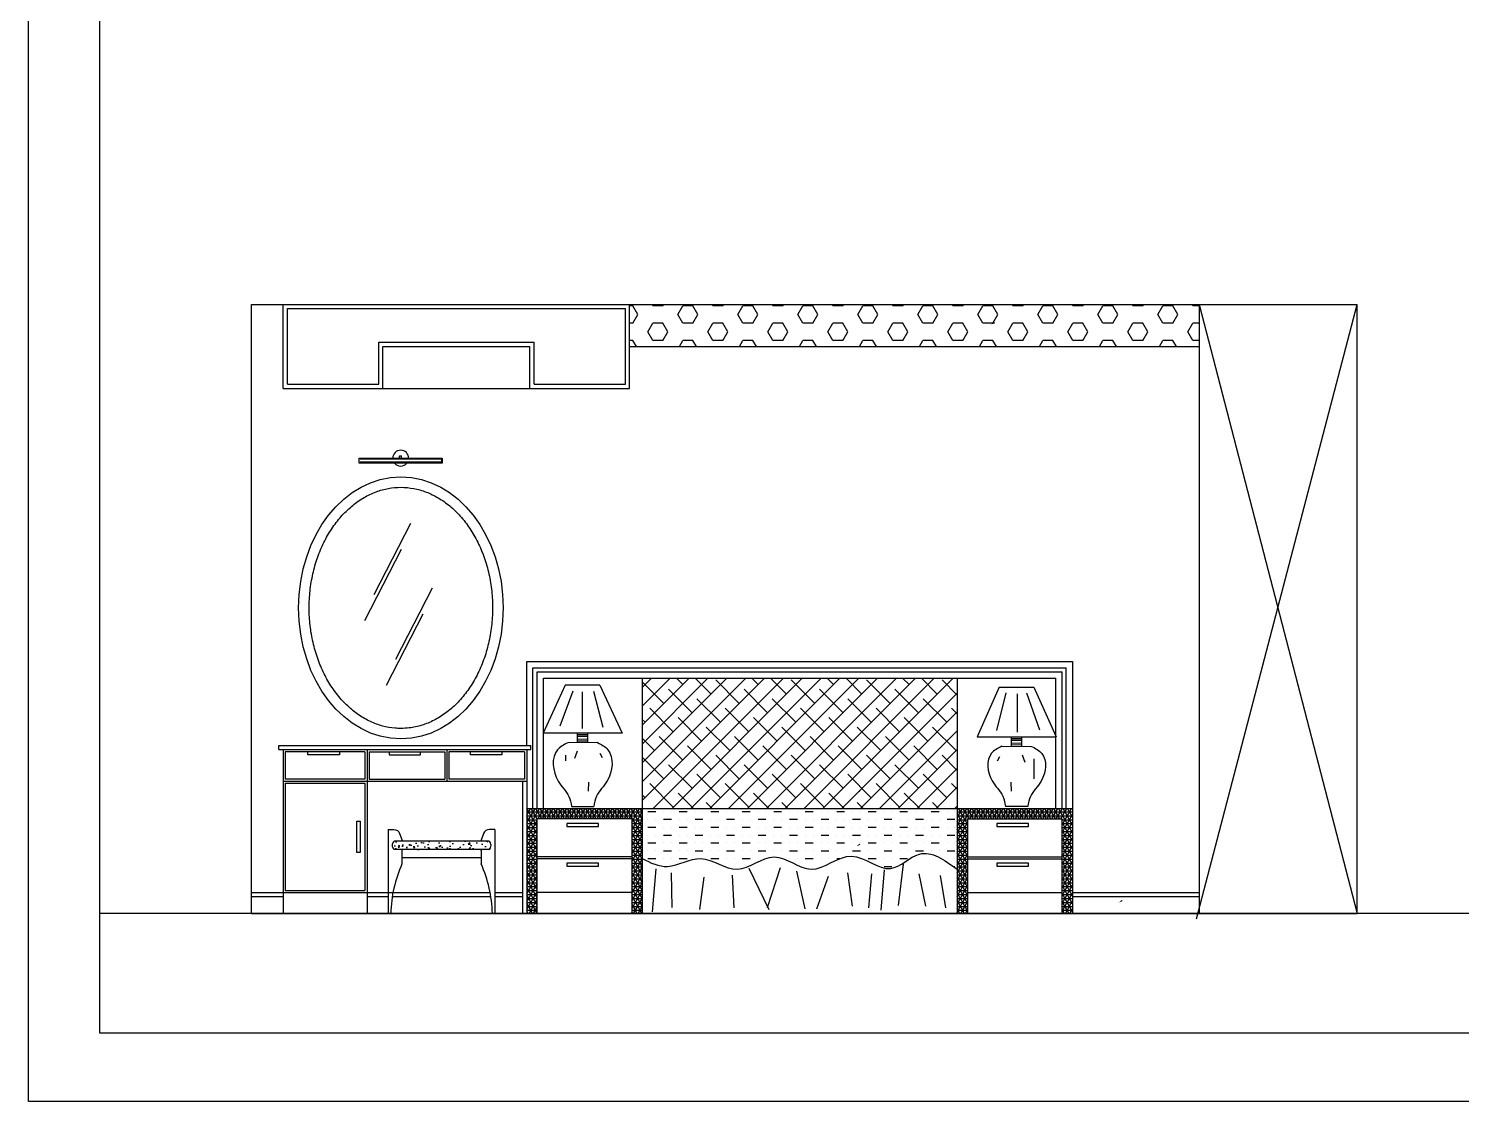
# Model space of a CAD drawing. Header units: inches. Extents: x 8.9 to 51.4, y 11.8 to 36.6.
# Drawn here: x 8.92 to 15.74, y 11.83 to 16.94 of the extents above; entities that cross this region are included whole.
import ezdxf

# ---------------------------------------------------------------- set-up
doc = ezdxf.new("R2010")
doc.units = ezdxf.units.IN
doc.header["$MEASUREMENT"] = 0
for name, color, linetype in [('02', 2, 'Continuous'), ('1', 1, 'Continuous'), ('4', 4, 'Continuous'), ('8', 8, 'Continuous'), ('kadrbm', 4, 'Continuous')]:
    doc.layers.add(name, color=color, linetype=linetype)

# ---------------------------------------------------------------- blocks, each defined once
blk = doc.blocks.new('kadrbm')
at = {"layer": 'kadrbm', "color": 4}
blk.add_lwpolyline([(0, 0), (0, 24.7972), (21, 24.7972), (21, 0), (0, 0)], close=True, dxfattribs=at)
blk.add_lwpolyline([(20.6631, 0.3257), (20.6631, 24.4603), (0.3369, 24.4603), (0.3369, 0.3257), (20.6631, 0.3257)], dxfattribs=at)

msp = doc.modelspace()

# ---------------------------------------------------------------- hatches: boundary and pattern name
at = {"layer": '1'}
h = msp.add_hatch(dxfattribs=at)
h.set_pattern_fill('AR-CONC', color=256, scale=0.01, style=0)
h.set_pattern_definition([(50, (29.653947, 35.65761), (0.07172602, -0.00627521), [0.0075, -0.0825]), (355, (29.65395, 35.65761), (-0.01387513, 0.07521921), [0.006, -0.066]), (100.4514, (29.659924, 35.657086), (0.05785094, 0.06894395), [0.00637402, -0.07011421]), (46.1842, (29.65395, 35.67761), (0.1067241, -0.0165519), [0.01125, -0.12375]), (96.6356, (29.66284, 35.67623), (0.09346627, 0.0974118), [0.00956103, -0.1051713]), (351.1842, (29.65395, 35.67761), (0.0934662, 0.09741186), [0.009, -0.099]), (21, (29.663947, 35.67261), (0.0596907, -0.04026189), [0.0075, -0.0825]), (326, (29.66395, 35.67261), (0.02433153, 0.072515), [0.006, -0.066]), (71.4514, (29.66892, 35.669254), (0.08402226, 0.03225305), [0.00637402, -0.07011421]), (37.5, (29.653947, 35.65761), (0.001215986, 0.033289385), [0, -0.0652, 0, -0.067, 0, -0.06625]), (7.5, (29.653947, 35.65761), (0.026306954, 0.03944117), [0, -0.0382, 0, -0.0637, 0, -0.02525]), (327.5, (29.631647, 35.65761), (0.053382244, -0.002255487), [0, -0.025, 0, -0.078, 0, -0.1035]), (317.5, (29.621647, 35.65761), (0.05831862, 0.0100105), [0, -0.0325, 0, -0.0518, 0, -0.0735])])
h.paths.add_polyline_path([(11.1094, 13.0289, 0.548605), (11.1094, 13.0689), (10.6594, 13.0689, 0.530891), (10.6594, 13.0289)])
at = {"layer": '8'}
h = msp.add_hatch(dxfattribs=at)
h.set_pattern_fill('ANSI38', color=256, scale=0.02, style=0)
h.set_pattern_definition([(45, (-6.10704, 15.43054), (-0.04490128, 0.04490128), []), (135, (-6.10704, 15.43054), (-0.13470384, 0.04490128), [0.15875, -0.09525])])
h.paths.add_polyline_path([(11.84, 13.8445), (11.84, 13.2245), (13.34, 13.2245), (13.34, 13.8445)])
h = msp.add_hatch(dxfattribs=at)
h.set_pattern_fill('NET3', color=256, scale=0.15, style=0)
h.set_pattern_definition([(0, (51.190157, -22.472902), (0, 0.01875), []), (60, (51.190157, -22.472902), (-0.016237976, 0.009375), []), (120, (51.190157, -22.472902), (-0.016237976, -0.009375), [])])
h.paths.add_polyline_path([(11.79, 13.1745), (11.79, 12.7245), (11.84, 12.7245), (11.84, 13.2245), (11.29, 13.2245), (11.29, 12.7245), (11.34, 12.7245), (11.34, 13.1745)])
h.paths.add_polyline_path([(13.84, 13.1745), (13.84, 12.7245), (13.89, 12.7245), (13.89, 13.2245), (13.34, 13.2245), (13.34, 12.7245), (13.39, 12.7245), (13.39, 13.1745)])

# ---------------------------------------------------------------- linework, layer by layer
at = {"layer": '02'}
for p, q in [((11.7962, 15.6176), (11.78, 15.6176)), ((11.82, 15.5763), (11.7962, 15.6176)), ((11.7962, 15.5351), (11.82, 15.5763)), ((11.8914, 15.6176), (11.8874, 15.6245)), ((11.939, 15.6176), (11.8914, 15.6176)), ((11.939, 15.6176), (11.943, 15.6245)), ((12.0105, 15.5763), (12.0343, 15.6176)), ((12.0343, 15.5351), (12.0105, 15.5763)), ((12.0819, 15.6176), (12.0343, 15.6176)), ((12.1057, 15.5763), (12.0819, 15.6176)), ((12.0819, 15.5351), (12.1057, 15.5763)), ((12.1772, 15.6176), (12.1731, 15.6245)), ((12.2248, 15.6176), (12.1772, 15.6176)), ((12.2248, 15.6176), (12.2288, 15.6245)), ((12.2962, 15.5763), (12.32, 15.6176)), ((12.32, 15.5351), (12.2962, 15.5763)), ((12.3677, 15.6176), (12.32, 15.6176)), ((12.3915, 15.5763), (12.3677, 15.6176)), ((12.3677, 15.5351), (12.3915, 15.5763)), ((12.4629, 15.6176), (12.4589, 15.6245)), ((12.5105, 15.6176), (12.4629, 15.6176)), ((12.5105, 15.6176), (12.5145, 15.6245)), ((12.582, 15.5763), (12.6058, 15.6176)), ((12.6058, 15.5351), (12.582, 15.5763)), ((12.6534, 15.6176), (12.6058, 15.6176)), ((12.6772, 15.5763), (12.6534, 15.6176)), ((12.6534, 15.5351), (12.6772, 15.5763)), ((12.7487, 15.6176), (12.7446, 15.6245)), ((12.7963, 15.6176), (12.7487, 15.6176)), ((12.7963, 15.6176), (12.8003, 15.6245)), ((12.8677, 15.5763), (12.8915, 15.6176)), ((12.8915, 15.5351), (12.8677, 15.5763)), ((12.9392, 15.6176), (12.8915, 15.6176)), ((12.963, 15.5763), (12.9392, 15.6176)), ((12.9392, 15.5351), (12.963, 15.5763)), ((13.0344, 15.6176), (13.0304, 15.6245)), ((13.082, 15.6176), (13.0344, 15.6176)), ((13.082, 15.6176), (13.086, 15.6245)), ((13.1535, 15.5763), (13.1773, 15.6176)), ((13.1773, 15.5351), (13.1535, 15.5763)), ((13.2249, 15.6176), (13.1773, 15.6176)), ((13.2487, 15.5763), (13.2249, 15.6176)), ((13.2249, 15.5351), (13.2487, 15.5763)), ((13.3202, 15.6176), (13.3161, 15.6245)), ((13.3678, 15.6176), (13.3202, 15.6176)), ((13.3678, 15.6176), (13.3718, 15.6245)), ((13.4392, 15.5763), (13.463, 15.6176)), ((13.463, 15.5351), (13.4392, 15.5763)), ((13.5107, 15.6176), (13.463, 15.6176)), ((13.5345, 15.5763), (13.5107, 15.6176)), ((13.5107, 15.5351), (13.5345, 15.5763)), ((13.6059, 15.6176), (13.6019, 15.6245)), ((13.6535, 15.6176), (13.6059, 15.6176)), ((13.6535, 15.6176), (13.6575, 15.6245)), ((13.725, 15.5763), (13.7488, 15.6176)), ((13.7488, 15.5351), (13.725, 15.5763)), ((13.7964, 15.6176), (13.7488, 15.6176)), ((13.8202, 15.5763), (13.7964, 15.6176)), ((13.7964, 15.5351), (13.8202, 15.5763)), ((13.8917, 15.6176), (13.8876, 15.6245)), ((13.9393, 15.6176), (13.8917, 15.6176)), ((13.9393, 15.6176), (13.9433, 15.6245)), ((14.0107, 15.5763), (14.0345, 15.6176)), ((14.0345, 15.5351), (14.0107, 15.5763)), ((14.0822, 15.6176), (14.0345, 15.6176)), ((14.106, 15.5763), (14.0822, 15.6176)), ((14.0822, 15.5351), (14.106, 15.5763)), ((14.1774, 15.6176), (14.1734, 15.6245)), ((14.225, 15.6176), (14.1774, 15.6176)), ((14.225, 15.6176), (14.229, 15.6245)), ((14.2965, 15.5763), (14.3203, 15.6176)), ((14.3203, 15.5351), (14.2965, 15.5763)), ((14.3679, 15.6176), (14.3203, 15.6176)), ((14.3917, 15.5763), (14.3679, 15.6176)), ((14.3679, 15.5351), (14.3917, 15.5763)), ((14.4632, 15.6176), (14.4591, 15.6245)), ((14.495, 15.6176), (14.4632, 15.6176)), ((11.7962, 15.5351), (11.78, 15.5351)), ((11.8676, 15.4938), (11.8914, 15.5351)), ((11.8914, 15.4526), (11.8676, 15.4938)), ((11.939, 15.5351), (11.8914, 15.5351)), ((11.9628, 15.4938), (11.939, 15.5351)), ((11.939, 15.4526), (11.9628, 15.4938)), ((12.0819, 15.5351), (12.0343, 15.5351)), ((12.1533, 15.4938), (12.1772, 15.5351)), ((12.1772, 15.4526), (12.1533, 15.4938)), ((12.2248, 15.5351), (12.1772, 15.5351)), ((12.2486, 15.4938), (12.2248, 15.5351)), ((12.2248, 15.4526), (12.2486, 15.4938)), ((12.3677, 15.5351), (12.32, 15.5351)), ((12.4391, 15.4938), (12.4629, 15.5351)), ((12.4629, 15.4526), (12.4391, 15.4938)), ((12.5105, 15.5351), (12.4629, 15.5351)), ((12.5343, 15.4938), (12.5105, 15.5351)), ((12.5105, 15.4526), (12.5343, 15.4938)), ((12.6534, 15.5351), (12.6058, 15.5351)), ((12.7248, 15.4938), (12.7487, 15.5351)), ((12.7487, 15.4526), (12.7248, 15.4938)), ((12.7963, 15.5351), (12.7487, 15.5351)), ((12.8201, 15.4938), (12.7963, 15.5351)), ((12.7963, 15.4526), (12.8201, 15.4938)), ((12.9392, 15.5351), (12.8915, 15.5351)), ((13.0106, 15.4938), (13.0344, 15.5351)), ((13.0344, 15.4526), (13.0106, 15.4938)), ((13.082, 15.5351), (13.0344, 15.5351)), ((13.1058, 15.4938), (13.082, 15.5351)), ((13.082, 15.4526), (13.1058, 15.4938)), ((13.2249, 15.5351), (13.1773, 15.5351)), ((13.2963, 15.4938), (13.3202, 15.5351)), ((13.3202, 15.4526), (13.2963, 15.4938)), ((13.3678, 15.5351), (13.3202, 15.5351)), ((13.3916, 15.4938), (13.3678, 15.5351)), ((13.3678, 15.4526), (13.3916, 15.4938)), ((13.5107, 15.5351), (13.463, 15.5351)), ((13.5821, 15.4938), (13.6059, 15.5351)), ((13.6059, 15.4526), (13.5821, 15.4938)), ((13.6535, 15.5351), (13.6059, 15.5351)), ((13.6773, 15.4938), (13.6535, 15.5351)), ((13.6535, 15.4526), (13.6773, 15.4938)), ((13.7964, 15.5351), (13.7488, 15.5351)), ((13.8678, 15.4938), (13.8917, 15.5351)), ((13.8917, 15.4526), (13.8678, 15.4938)), ((13.9393, 15.5351), (13.8917, 15.5351)), ((13.9631, 15.4938), (13.9393, 15.5351)), ((13.9393, 15.4526), (13.9631, 15.4938)), ((14.0822, 15.5351), (14.0345, 15.5351)), ((14.1536, 15.4938), (14.1774, 15.5351)), ((14.1774, 15.4526), (14.1536, 15.4938)), ((14.225, 15.5351), (14.1774, 15.5351)), ((14.2488, 15.4938), (14.225, 15.5351)), ((14.225, 15.4526), (14.2488, 15.4938)), ((14.3679, 15.5351), (14.3203, 15.5351)), ((14.4393, 15.4938), (14.4632, 15.5351)), ((14.4632, 15.4526), (14.4393, 15.4938)), ((14.495, 15.5351), (14.4632, 15.5351)), ((11.7962, 15.4526), (11.78, 15.4526)), ((11.8124, 15.4245), (11.7962, 15.4526)), ((11.939, 15.4526), (11.8914, 15.4526)), ((12.0181, 15.4245), (12.0343, 15.4526)), ((12.0819, 15.4526), (12.0343, 15.4526)), ((12.0981, 15.4245), (12.0819, 15.4526)), ((12.2248, 15.4526), (12.1772, 15.4526)), ((12.3038, 15.4245), (12.32, 15.4526)), ((12.3677, 15.4526), (12.32, 15.4526)), ((12.3839, 15.4245), (12.3677, 15.4526)), ((12.5105, 15.4526), (12.4629, 15.4526)), ((12.5896, 15.4245), (12.6058, 15.4526)), ((12.6534, 15.4526), (12.6058, 15.4526)), ((12.6696, 15.4245), (12.6534, 15.4526)), ((12.7963, 15.4526), (12.7487, 15.4526)), ((12.8753, 15.4245), (12.8915, 15.4526)), ((12.9392, 15.4526), (12.8915, 15.4526)), ((12.9554, 15.4245), (12.9392, 15.4526)), ((13.082, 15.4526), (13.0344, 15.4526)), ((13.1611, 15.4245), (13.1773, 15.4526)), ((13.2249, 15.4526), (13.1773, 15.4526)), ((13.2411, 15.4245), (13.2249, 15.4526)), ((13.3678, 15.4526), (13.3202, 15.4526)), ((13.4468, 15.4245), (13.463, 15.4526)), ((13.5107, 15.4526), (13.463, 15.4526)), ((13.5269, 15.4245), (13.5107, 15.4526)), ((13.6535, 15.4526), (13.6059, 15.4526)), ((13.7326, 15.4245), (13.7488, 15.4526)), ((13.7964, 15.4526), (13.7488, 15.4526)), ((13.8126, 15.4245), (13.7964, 15.4526)), ((13.9393, 15.4526), (13.8917, 15.4526)), ((14.0183, 15.4245), (14.0345, 15.4526)), ((14.0822, 15.4526), (14.0345, 15.4526)), ((14.0984, 15.4245), (14.0822, 15.4526)), ((14.225, 15.4526), (14.1774, 15.4526)), ((14.3041, 15.4245), (14.3203, 15.4526)), ((14.3679, 15.4526), (14.3203, 15.4526)), ((14.3841, 15.4245), (14.3679, 15.4526)), ((14.495, 15.4526), (14.4632, 15.4526)), ((10.4927, 14.8685), (10.4927, 14.8922)), ((10.4927, 14.8922), (10.8875, 14.8922)), ((10.4967, 14.8883), (10.8835, 14.8883)), ((10.6849, 14.9038), (10.6944, 14.9038)), ((10.6849, 14.8922), (10.6849, 14.9038)), ((10.6944, 14.8922), (10.6944, 14.9038)), ((10.8835, 14.8883), (10.8835, 14.8725)), ((10.8875, 14.8922), (10.8875, 14.8685)), ((10.8875, 14.8685), (10.4927, 14.8685)), ((10.8835, 14.8725), (10.4967, 14.8725)), ((10.737, 14.581), (10.562, 14.2415)), ((10.6924, 14.4575), (10.5174, 14.1181)), ((10.8399, 14.2724), (10.6649, 13.933)), ((10.7953, 14.149), (10.6203, 13.8095)), ((11.32, 13.2245), (11.32, 13.8945)), ((11.32, 13.8945), (13.86, 13.8945)), ((11.34, 13.2245), (11.34, 13.8745)), ((11.34, 13.8745), (13.84, 13.8745)), ((13.84, 13.2245), (13.84, 13.8745)), ((13.86, 13.2245), (13.86, 13.8945)), ((11.51, 13.7833), (11.448, 13.6164)), ((11.6079, 13.7833), (11.6521, 13.6122)), ((11.5542, 13.7791), (11.5542, 13.6049)), ((13.5721, 13.7746), (13.5279, 13.595)), ((13.6257, 13.7704), (13.6257, 13.5876)), ((13.6699, 13.7746), (13.732, 13.5992)), ((11.5805, 13.5745), (11.5325, 13.5745)), ((11.5805, 13.5665), (11.5325, 13.5665)), ((11.5805, 13.5535), (11.5325, 13.5532)), ((11.5805, 13.5455), (11.5325, 13.5452)), ((13.5995, 13.5572), (13.6475, 13.5572)), ((13.5995, 13.5492), (13.6475, 13.5492)), ((13.5995, 13.5362), (13.6475, 13.5359)), ((13.5995, 13.5282), (13.6475, 13.5279)), ((11.4743, 13.4787), (11.4743, 13.4513)), ((11.53, 13.4976), (11.5174, 13.4618)), ((11.6384, 13.4871), (11.649, 13.4671)), ((13.5415, 13.4698), (13.531, 13.4498)), ((13.6499, 13.4803), (13.6626, 13.4446)), ((13.7057, 13.4614), (13.7057, 13.3649)), ((11.5837, 13.3502), (11.5827, 13.307)), ((13.5963, 13.3502), (13.5973, 13.307)), ((11.79, 13.1745), (11.34, 13.1745)), ((11.34, 12.7245), (11.34, 13.1745)), ((11.79, 13.1745), (11.79, 12.7245)), ((11.8668, 13.2105), (11.9043, 13.2105)), ((11.8668, 13.173), (11.8668, 13.173)), ((11.9043, 13.173), (11.9043, 13.173)), ((11.9418, 13.2105), (11.9418, 13.2105)), ((11.9418, 13.173), (11.9793, 13.173)), ((11.9793, 13.2105), (11.9793, 13.2105)), ((12.0168, 13.2105), (12.0543, 13.2105)), ((12.0168, 13.173), (12.0168, 13.173)), ((12.0543, 13.173), (12.0543, 13.173)), ((12.0918, 13.2105), (12.0918, 13.2105)), ((12.0918, 13.173), (12.1293, 13.173)), ((12.1293, 13.2105), (12.1293, 13.2105)), ((12.1668, 13.2105), (12.2043, 13.2105)), ((12.1668, 13.173), (12.1668, 13.173)), ((12.2043, 13.173), (12.2043, 13.173)), ((12.2418, 13.2105), (12.2418, 13.2105)), ((12.2418, 13.173), (12.2793, 13.173)), ((12.2793, 13.2105), (12.2793, 13.2105)), ((12.3168, 13.2105), (12.3543, 13.2105)), ((12.3168, 13.173), (12.3168, 13.173)), ((12.3543, 13.173), (12.3543, 13.173)), ((12.3918, 13.2105), (12.3918, 13.2105)), ((12.3918, 13.173), (12.4293, 13.173)), ((12.4293, 13.2105), (12.4293, 13.2105)), ((12.4668, 13.2105), (12.5043, 13.2105)), ((12.4668, 13.173), (12.4668, 13.173)), ((12.5043, 13.173), (12.5043, 13.173)), ((12.5418, 13.2105), (12.5418, 13.2105)), ((12.5418, 13.173), (12.5793, 13.173)), ((12.5793, 13.2105), (12.5793, 13.2105)), ((12.6168, 13.2105), (12.6543, 13.2105)), ((12.6168, 13.173), (12.6168, 13.173)), ((12.6543, 13.173), (12.6543, 13.173)), ((12.6918, 13.2105), (12.6918, 13.2105)), ((12.6918, 13.173), (12.7293, 13.173)), ((12.7293, 13.2105), (12.7293, 13.2105)), ((12.7668, 13.2105), (12.8043, 13.2105)), ((12.7668, 13.173), (12.7668, 13.173)), ((12.8043, 13.173), (12.8043, 13.173)), ((12.8418, 13.2105), (12.8418, 13.2105)), ((12.8418, 13.173), (12.8793, 13.173)), ((12.8793, 13.2105), (12.8793, 13.2105)), ((12.9168, 13.2105), (12.9543, 13.2105)), ((12.9168, 13.173), (12.9168, 13.173)), ((12.9543, 13.173), (12.9543, 13.173)), ((12.9918, 13.2105), (12.9918, 13.2105)), ((12.9918, 13.173), (13.0293, 13.173)), ((13.0293, 13.2105), (13.0293, 13.2105)), ((13.0668, 13.2105), (13.1043, 13.2105)), ((13.0668, 13.173), (13.0668, 13.173)), ((13.1043, 13.173), (13.1043, 13.173)), ((13.1418, 13.2105), (13.1418, 13.2105)), ((13.1418, 13.173), (13.1793, 13.173)), ((13.1793, 13.2105), (13.1793, 13.2105)), ((13.2168, 13.2105), (13.2543, 13.2105)), ((13.2168, 13.173), (13.2168, 13.173)), ((13.2543, 13.173), (13.2543, 13.173)), ((13.2918, 13.2105), (13.2918, 13.2105)), ((13.2918, 13.173), (13.3293, 13.173)), ((13.3293, 13.2105), (13.3293, 13.2105)), ((13.39, 13.1745), (13.84, 13.1745)), ((13.39, 13.1745), (13.39, 12.7245)), ((13.84, 12.7245), (13.84, 13.1745)), ((11.8668, 13.1355), (11.9043, 13.1355)), ((11.9418, 13.1355), (11.9418, 13.1355)), ((11.9793, 13.1355), (11.9793, 13.1355)), ((12.0168, 13.1355), (12.0543, 13.1355)), ((12.0918, 13.1355), (12.0918, 13.1355)), ((12.1293, 13.1355), (12.1293, 13.1355)), ((12.1668, 13.1355), (12.2043, 13.1355)), ((12.2418, 13.1355), (12.2418, 13.1355)), ((12.2793, 13.1355), (12.2793, 13.1355)), ((12.3168, 13.1355), (12.3543, 13.1355)), ((12.3918, 13.1355), (12.3918, 13.1355)), ((12.4293, 13.1355), (12.4293, 13.1355)), ((12.4668, 13.1355), (12.5043, 13.1355)), ((12.5418, 13.1355), (12.5418, 13.1355)), ((12.5793, 13.1355), (12.5793, 13.1355)), ((12.6168, 13.1355), (12.6543, 13.1355)), ((12.6918, 13.1355), (12.6918, 13.1355)), ((12.7293, 13.1355), (12.7293, 13.1355)), ((12.7668, 13.1355), (12.8043, 13.1355)), ((12.8418, 13.1355), (12.8418, 13.1355)), ((12.8793, 13.1355), (12.8793, 13.1355)), ((12.9168, 13.1355), (12.9543, 13.1355)), ((12.9918, 13.1355), (12.9918, 13.1355)), ((13.0293, 13.1355), (13.0293, 13.1355)), ((13.0668, 13.1355), (13.1043, 13.1355)), ((13.1418, 13.1355), (13.1418, 13.1355)), ((13.1793, 13.1355), (13.1793, 13.1355)), ((13.2168, 13.1355), (13.2543, 13.1355)), ((13.2918, 13.1355), (13.2918, 13.1355)), ((13.3293, 13.1355), (13.3293, 13.1355)), ((11.8668, 13.098), (11.8668, 13.098)), ((11.8668, 13.0605), (11.9043, 13.0605)), ((11.9043, 13.098), (11.9043, 13.098)), ((11.9418, 13.098), (11.9793, 13.098)), ((11.9418, 13.0605), (11.9418, 13.0605)), ((11.9793, 13.0605), (11.9793, 13.0605)), ((12.0168, 13.098), (12.0168, 13.098)), ((12.0168, 13.0605), (12.0543, 13.0605)), ((12.0543, 13.098), (12.0543, 13.098)), ((12.0918, 13.098), (12.1293, 13.098)), ((12.0918, 13.0605), (12.0918, 13.0605)), ((12.1293, 13.0605), (12.1293, 13.0605)), ((12.1668, 13.098), (12.1668, 13.098)), ((12.1668, 13.0605), (12.2043, 13.0605)), ((12.2043, 13.098), (12.2043, 13.098)), ((12.2418, 13.098), (12.2793, 13.098)), ((12.2418, 13.0605), (12.2418, 13.0605)), ((12.2793, 13.0605), (12.2793, 13.0605)), ((12.3168, 13.098), (12.3168, 13.098)), ((12.3168, 13.0605), (12.3543, 13.0605)), ((12.3543, 13.098), (12.3543, 13.098)), ((12.3918, 13.098), (12.4293, 13.098)), ((12.3918, 13.0605), (12.3918, 13.0605)), ((12.4293, 13.0605), (12.4293, 13.0605)), ((12.4668, 13.098), (12.4668, 13.098)), ((12.4668, 13.0605), (12.5043, 13.0605)), ((12.5043, 13.098), (12.5043, 13.098)), ((12.5418, 13.098), (12.5793, 13.098)), ((12.5418, 13.0605), (12.5418, 13.0605)), ((12.5793, 13.0605), (12.5793, 13.0605)), ((12.6168, 13.098), (12.6168, 13.098)), ((12.6168, 13.0605), (12.6543, 13.0605)), ((12.6543, 13.098), (12.6543, 13.098)), ((12.6918, 13.098), (12.7293, 13.098)), ((12.6918, 13.0605), (12.6918, 13.0605)), ((12.7293, 13.0605), (12.7293, 13.0605)), ((12.7668, 13.098), (12.7668, 13.098)), ((12.7668, 13.0605), (12.8043, 13.0605)), ((12.8043, 13.098), (12.8043, 13.098)), ((12.8418, 13.098), (12.8793, 13.098)), ((12.8418, 13.0605), (12.8418, 13.0605)), ((12.8793, 13.0605), (12.8793, 13.0605)), ((12.9168, 13.098), (12.9168, 13.098)), ((12.9168, 13.0605), (12.9543, 13.0605)), ((12.9543, 13.098), (12.9543, 13.098)), ((12.9918, 13.098), (13.0293, 13.098)), ((12.9918, 13.0605), (12.9918, 13.0605)), ((13.0293, 13.0605), (13.0293, 13.0605)), ((13.0668, 13.098), (13.0668, 13.098)), ((13.0668, 13.0605), (13.1043, 13.0605)), ((13.1043, 13.098), (13.1043, 13.098)), ((13.1418, 13.098), (13.1793, 13.098)), ((13.1418, 13.0605), (13.1418, 13.0605)), ((13.1793, 13.0605), (13.1793, 13.0605)), ((13.2168, 13.098), (13.2168, 13.098)), ((13.2168, 13.0605), (13.2543, 13.0605)), ((13.2543, 13.098), (13.2543, 13.098)), ((13.2918, 13.098), (13.3293, 13.098)), ((13.2918, 13.0605), (13.2918, 13.0605)), ((13.3293, 13.0605), (13.3293, 13.0605)), ((11.79, 12.9945), (11.34, 12.9945)), ((11.79, 12.9845), (11.34, 12.9845)), ((11.8668, 13.023), (11.8668, 13.023)), ((11.8668, 12.9855), (11.9043, 12.9855)), ((11.9043, 13.023), (11.9043, 13.023)), ((11.9418, 13.023), (11.9793, 13.023)), ((11.9418, 12.9855), (11.9418, 12.9855)), ((11.9793, 12.9855), (11.9793, 12.9855)), ((12.0168, 13.023), (12.0168, 13.023)), ((12.0168, 12.9855), (12.0543, 12.9855)), ((12.0543, 13.023), (12.0543, 13.023)), ((12.0918, 13.023), (12.1293, 13.023)), ((12.0918, 12.9855), (12.0918, 12.9855)), ((12.1293, 12.9855), (12.1293, 12.9855)), ((12.1668, 13.023), (12.1668, 13.023)), ((12.1668, 12.9855), (12.2043, 12.9855)), ((12.2043, 13.023), (12.2043, 13.023)), ((12.2418, 13.023), (12.2793, 13.023)), ((12.2418, 12.9855), (12.2418, 12.9855)), ((12.2793, 12.9855), (12.2793, 12.9855)), ((12.3168, 13.023), (12.3168, 13.023)), ((12.3168, 12.9855), (12.3543, 12.9855)), ((12.3543, 13.023), (12.3543, 13.023)), ((12.3918, 13.023), (12.4293, 13.023)), ((12.3918, 12.9855), (12.3918, 12.9855)), ((12.4293, 12.9855), (12.4293, 12.9855)), ((12.4668, 13.023), (12.4668, 13.023)), ((12.5043, 13.023), (12.5043, 13.023)), ((12.5418, 13.023), (12.5793, 13.023)), ((12.5418, 12.9855), (12.5418, 12.9855)), ((12.5793, 12.9855), (12.5793, 12.9855)), ((12.6168, 13.023), (12.6168, 13.023)), ((12.6168, 12.9855), (12.6543, 12.9855)), ((12.6543, 13.023), (12.6543, 13.023)), ((12.6918, 13.023), (12.7293, 13.023)), ((12.6918, 12.9855), (12.6918, 12.9855)), ((12.7293, 12.9855), (12.7293, 12.9855)), ((12.7668, 13.023), (12.7668, 13.023)), ((12.7668, 12.9855), (12.7812, 12.9855)), ((12.8043, 13.023), (12.8043, 13.023)), ((12.8418, 13.023), (12.8793, 13.023)), ((12.9168, 13.023), (12.9168, 13.023)), ((12.9168, 12.9855), (12.9543, 12.9855)), ((12.9543, 13.023), (12.9543, 13.023)), ((12.9918, 13.023), (13.0293, 13.023)), ((12.9918, 12.9855), (12.9918, 12.9855)), ((13.0293, 12.9855), (13.0293, 12.9855)), ((13.0668, 13.023), (13.0668, 13.023)), ((13.0668, 12.9855), (13.1043, 12.9855)), ((13.1043, 13.023), (13.1043, 13.023)), ((13.1418, 13.023), (13.1793, 13.023)), ((13.2168, 13.023), (13.2168, 13.023)), ((13.2543, 13.023), (13.2543, 13.023)), ((13.2918, 13.023), (13.3293, 13.023)), ((13.2918, 12.9855), (13.2918, 12.9855)), ((13.3293, 12.9855), (13.3293, 12.9855)), ((13.39, 12.9945), (13.84, 12.9945)), ((13.39, 12.9845), (13.84, 12.9845)), ((11.9057, 12.9375), (11.8874, 12.7326)), ((11.9787, 12.9172), (11.9808, 12.7529)), ((12.133, 12.8969), (12.1127, 12.7427)), ((12.269, 12.9071), (12.2771, 12.7509)), ((12.3482, 12.9395), (12.4436, 12.7427)), ((12.4964, 12.9415), (12.4355, 12.7509)), ((12.5756, 12.9253), (12.6141, 12.7468)), ((12.7258, 12.901), (12.671, 12.7448)), ((12.8171, 12.9172), (12.8395, 12.759)), ((12.9328, 12.9131), (12.9186, 12.7509)), ((12.9932, 12.9329), (12.977, 12.7402)), ((12.9918, 12.948), (13.0293, 12.948)), ((13.0831, 12.9598), (13.0587, 12.763)), ((13.1582, 12.9131), (13.1886, 12.759)), ((13.2597, 12.905), (13.284, 12.7509)), ((13.3218, 12.948), (13.3293, 12.948)), ((9.98, 12.8045), (10.13, 12.8045)), ((10.5297, 12.8045), (10.631, 12.8045)), ((10.6498, 12.8045), (11.1191, 12.8045)), ((11.1379, 12.8045), (11.27, 12.8045)), ((13.89, 12.8045), (14.495, 12.8045))]:
    msp.add_line(p, q, dxfattribs=at)
for start, end in [(0, 180), (218.92769, 321.07231)]:
    msp.add_arc((10.6901, 14.8922), 0.0377, start, end, dxfattribs=at)
msp.add_spline([(11.84, 12.9854), (11.9607, 12.9483), (12.1185, 12.9863), (12.2934, 12.935), (12.4683, 12.9939), (12.6451, 12.935), (12.8371, 12.9977), (13.0234, 12.9388), (13.1603, 13.0072), (13.3401, 12.9348)], degree=3, dxfattribs=at)
for points in [[(13.5207, 15.5343), (13.5013, 15.5286), (13.5179, 15.5403)], [(12.8789, 13.3045), (12.8598, 13.2975), (12.8756, 13.3102)], [(12.8789, 13.0511), (12.8598, 13.0441), (12.8756, 13.0568)], [(14.128, 12.7832), (14.1089, 12.7762), (14.1247, 12.789)]]:
    msp.add_solid(points, dxfattribs=at)
at = {"layer": '1'}
for p, q in [((9.98, 12.7245), (9.98, 15.6245)), ((9.98, 15.6245), (15.245, 15.6245)), ((10.13, 15.2245), (10.13, 15.6245)), ((10.15, 15.6045), (11.76, 15.6045)), ((10.15, 15.2445), (10.15, 15.6045)), ((11.76, 15.2445), (11.76, 15.6045)), ((11.78, 15.2245), (11.78, 15.6245)), ((14.48, 12.6995), (15.245, 15.6245)), ((14.495, 12.7245), (14.495, 15.6245)), ((14.495, 15.6176), (15.245, 12.7245)), ((15.245, 12.7245), (15.245, 15.6245)), ((10.585, 15.4445), (11.325, 15.4445)), ((10.585, 15.2445), (10.585, 15.4445)), ((10.605, 15.4245), (11.305, 15.4245)), ((10.605, 15.2245), (10.605, 15.4245)), ((11.305, 15.2245), (11.305, 15.4245)), ((11.325, 15.2445), (11.325, 15.4445)), ((11.78, 15.4245), (14.495, 15.4245)), ((10.13, 15.2245), (11.78, 15.2245)), ((10.15, 15.2445), (10.585, 15.2445)), ((11.325, 15.2445), (11.76, 15.2445)), ((11.29, 13.9245), (13.89, 13.9245)), ((11.29, 13.5245), (11.29, 13.9245)), ((13.89, 13.9245), (13.89, 12.7245)), ((11.474, 13.8106), (11.3685, 13.5825)), ((11.37, 13.2245), (11.37, 13.8445)), ((11.37, 13.8445), (13.81, 13.8445)), ((11.6391, 13.8106), (11.474, 13.8106)), ((11.6391, 13.8106), (11.7445, 13.5825)), ((11.84, 13.8445), (11.84, 12.7245)), ((13.34, 13.8445), (13.34, 12.7245)), ((13.5409, 13.802), (13.4355, 13.5652)), ((13.5409, 13.802), (13.706, 13.802)), ((13.706, 13.802), (13.8114, 13.5652)), ((13.81, 13.2245), (13.81, 13.8445)), ((11.7445, 13.5825), (11.3685, 13.5825)), ((11.5325, 13.5373), (11.5325, 13.5825)), ((11.5805, 13.5373), (11.5805, 13.5825)), ((10.11, 13.5245), (11.31, 13.5245)), ((10.11, 13.5045), (10.11, 13.5245)), ((11.31, 13.5045), (11.31, 13.5245)), ((11.6278, 13.5377), (11.4852, 13.537)), ((11.6278, 13.5377), (11.6278, 13.5377)), ((13.4355, 13.5652), (13.8114, 13.5652)), ((13.5521, 13.5204), (13.6948, 13.5197)), ((13.5521, 13.5204), (13.5521, 13.5204)), ((13.5995, 13.5201), (13.5995, 13.5652)), ((13.6475, 13.5201), (13.6475, 13.5652)), ((10.11, 13.5045), (11.31, 13.5045)), ((10.13, 13.5045), (10.13, 12.7245)), ((10.14, 13.4945), (10.14, 13.3645)), ((10.5197, 13.4945), (10.14, 13.4945)), ((10.5197, 13.4945), (10.5197, 13.3645)), ((10.5297, 13.5045), (10.5297, 12.7245)), ((10.5397, 13.4945), (10.5397, 13.3645)), ((10.5397, 13.4945), (10.8998, 13.4945)), ((10.8998, 13.4945), (10.8998, 13.3645)), ((10.9098, 13.5045), (10.9098, 13.3545)), ((10.9198, 13.4945), (10.9198, 13.3645)), ((11.28, 13.4945), (10.9198, 13.4945)), ((11.28, 13.4945), (11.28, 13.3645)), ((11.29, 13.5045), (11.29, 12.7245)), ((10.13, 13.3545), (11.29, 13.3545)), ((10.5197, 13.3645), (10.14, 13.3645)), ((10.14, 13.3445), (10.5197, 13.3445)), ((10.14, 13.3445), (10.14, 12.8345)), ((10.5197, 13.3445), (10.5197, 12.8345)), ((10.5397, 13.3645), (10.8998, 13.3645)), ((11.28, 13.3645), (10.9198, 13.3645)), ((11.27, 13.3545), (11.27, 12.7245)), ((11.29, 13.2245), (13.89, 13.2245)), ((11.5035, 13.2332), (11.6095, 13.2332)), ((13.6765, 13.2332), (13.5704, 13.2332)), ((10.631, 13.1245), (10.631, 12.7245)), ((11.1379, 13.1245), (11.1379, 12.7245)), ((11.1094, 13.0689), (10.6594, 13.0689)), ((11.1094, 13.0289), (10.6594, 13.0289)), ((10.696, 13.0289), (10.696, 12.9612)), ((11.0729, 12.9889), (10.696, 12.9889)), ((11.0729, 13.0289), (11.0729, 12.9612)), ((10.14, 12.8345), (10.5197, 12.8345)), ((9.98, 12.8245), (10.651, 12.8245)), ((10.6533, 12.8245), (11.1156, 12.8245)), ((11.1379, 12.8245), (11.27, 12.8245)), ((11.79, 12.8245), (11.34, 12.8245)), ((13.39, 12.8245), (13.84, 12.8245)), ((13.89, 12.8245), (14.495, 12.8245)), ((9.98, 12.7245), (15.245, 12.7245))]:
    msp.add_line(p, q, dxfattribs=at)
for points in [[(10.3983, 13.4945), (10.3983, 13.4795), (10.2483, 13.4795), (10.2483, 13.4945)], [(10.635, 13.4945), (10.635, 13.4795), (10.785, 13.4795), (10.785, 13.4945)], [(11.1717, 13.4945), (11.1717, 13.4795), (11.0217, 13.4795), (11.0217, 13.4945)]]:
    msp.add_lwpolyline(points, dxfattribs=at)
for points in [[(10.4817, 13.0145), (10.4817, 13.1645), (10.4967, 13.1645), (10.4967, 13.0145)], [(11.6315, 13.1533), (11.4815, 13.1533), (11.4815, 13.1383), (11.6315, 13.1383)], [(13.6792, 13.1533), (13.5292, 13.1533), (13.5292, 13.1383), (13.6792, 13.1383)], [(11.6315, 12.9644), (11.4815, 12.9644), (11.4815, 12.9494), (11.6315, 12.9494)], [(13.6792, 12.9644), (13.5292, 12.9644), (13.5292, 12.9494), (13.6792, 12.9494)]]:
    msp.add_lwpolyline(points, close=True, dxfattribs=at)
for points in [[(10.631, 13.1245), (10.6567, 13.1245, -0.315035), (10.6849, 13.1048), (10.698, 13.0689)], [(11.1379, 13.1245), (11.1121, 13.1245, 0.315035), (11.084, 13.1048), (11.0708, 13.0689)]]:
    msp.add_lwpolyline(points, format="xyb", dxfattribs=at)
for centre, radius, start, end in [((10.673, 13.0489), 0.0241, 124.07318, 235.92682), ((11.0967, 13.0489), 0.0237, 302.50122, 57.49878), ((11.2736, 12.7057), 0.6316, 156.13599, 178.29132), ((10.4953, 12.7057), 0.6316, 1.70868, 23.86401)]:
    msp.add_arc(centre, radius, start, end, dxfattribs=at)
msp.add_ellipse((10.6908, 14.1793), major_axis=(0, -0.624), ratio=0.780264, dxfattribs=at)
msp.add_open_spline([(10.6908, 13.6053), (10.7041, 13.6053), (10.7173, 13.6061), (10.7507, 13.6101), (10.7708, 13.6144), (10.8103, 13.6267), (10.8299, 13.6347), (10.8681, 13.6543), (10.8867, 13.6659), (10.9228, 13.6926), (10.9401, 13.7077), (10.9732, 13.7411), (10.9889, 13.7595), (11.0182, 13.799), (11.0319, 13.8202), (11.0567, 13.8651), (11.0679, 13.8888), (11.0876, 13.9381), (11.0961, 13.9637), (11.1101, 14.0164), (11.1157, 14.0434), (11.1238, 14.0983), (11.1263, 14.1261), (11.1282, 14.1819), (11.1276, 14.21), (11.1232, 14.2656), (11.1195, 14.2931), (11.109, 14.3473), (11.1022, 14.3738), (11.0859, 14.4253), (11.0763, 14.4502), (11.0544, 14.4979), (11.0422, 14.5206), (11.0156, 14.5635), (11.0011, 14.5836), (10.9702, 14.6208), (10.9537, 14.6379), (10.9194, 14.6687), (10.9014, 14.6824), (10.8645, 14.7063), (10.8454, 14.7165), (10.8066, 14.7332), (10.7868, 14.7398), (10.7469, 14.7491), (10.7267, 14.7519), (10.6863, 14.7539), (10.6661, 14.753), (10.6262, 14.7475), (10.6064, 14.743), (10.5674, 14.7304), (10.5482, 14.7223), (10.5106, 14.7026), (10.4923, 14.6909), (10.4569, 14.6643), (10.4398, 14.6493), (10.4072, 14.6161), (10.3918, 14.598), (10.3629, 14.5589), (10.3495, 14.5379), (10.325, 14.4937), (10.3139, 14.4703), (10.2944, 14.4217), (10.286, 14.3965), (10.272, 14.3446), (10.2664, 14.318), (10.2582, 14.2639), (10.2556, 14.2365), (10.2534, 14.1814), (10.2538, 14.1538), (10.2577, 14.0989), (10.2612, 14.0716), (10.271, 14.0181), (10.2775, 13.9918), (10.2931, 13.9407), (10.3023, 13.916), (10.3232, 13.8685), (10.335, 13.8458), (10.3608, 13.8029), (10.3748, 13.7827), (10.4048, 13.7452), (10.4207, 13.7279), (10.4541, 13.6965), (10.4716, 13.6824), (10.5078, 13.6577), (10.5264, 13.6471), (10.5644, 13.6293), (10.5838, 13.6222), (10.6231, 13.6116), (10.6429, 13.6081), (10.6721, 13.6057), (10.6814, 13.6053), (10.6908, 13.6053)], degree=3, knots=[0, 0, 0, 0, 0.094275, 0.094275, 0.237609, 0.237609, 0.380944, 0.380944, 0.524278, 0.524278, 0.667613, 0.667613, 0.810947, 0.810947, 0.954281, 0.954281, 1.097616, 1.097616, 1.24095, 1.24095, 1.384285, 1.384285, 1.527619, 1.527619, 1.670954, 1.670954, 1.814288, 1.814288, 1.957622, 1.957622, 2.100957, 2.100957, 2.244291, 2.244291, 2.387626, 2.387626, 2.53096, 2.53096, 2.674295, 2.674295, 2.817629, 2.817629, 2.960964, 2.960964, 3.104298, 3.104298, 3.247632, 3.247632, 3.38903, 3.38903, 3.530427, 3.530427, 3.671824, 3.671824, 3.813222, 3.813222, 3.954619, 3.954619, 4.096016, 4.096016, 4.237413, 4.237413, 4.378811, 4.378811, 4.520208, 4.520208, 4.661605, 4.661605, 4.803003, 4.803003, 4.9444, 4.9444, 5.085797, 5.085797, 5.227194, 5.227194, 5.368592, 5.368592, 5.509989, 5.509989, 5.651386, 5.651386, 5.792784, 5.792784, 5.934181, 5.934181, 6.075578, 6.075578, 6.216975, 6.216975, 6.283185, 6.283185, 6.283185, 6.283185], dxfattribs=at)
for points in [[(11.4852, 13.537), (11.4364, 13.5035), (11.4394, 13.3551), (11.4903, 13.282), (11.5035, 13.2332)], [(11.6278, 13.5377), (11.6766, 13.5042), (11.6736, 13.3558), (11.6228, 13.2826), (11.6095, 13.2332)], [(13.5521, 13.5204), (13.5033, 13.4869), (13.5064, 13.3558), (13.5572, 13.2826), (13.5704, 13.2332)], [(13.6948, 13.5197), (13.7436, 13.4862), (13.7405, 13.3551), (13.6897, 13.282), (13.6765, 13.2332)]]:
    msp.add_spline(points, degree=3, dxfattribs=at)
at = {"layer": '4'}
msp.add_line((29.5811, 12.7245), (9.2549, 12.7245), dxfattribs=at)

# ---------------------------------------------------------------- block references
at = {"layer": 'kadrbm'}
msp.add_blockref('kadrbm', (8.918, 11.83), dxfattribs=at)

doc.saveas('drawing.dxf')
